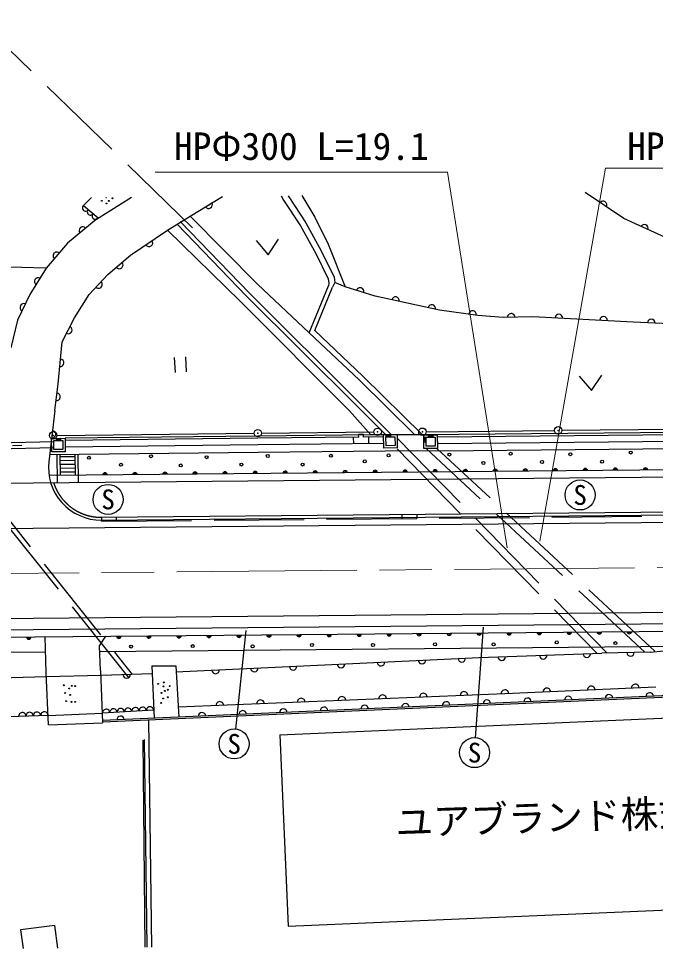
# Model space of a CAD drawing. Units: millimetres, scale not verified. Extents: x 40000 to 680000, y 20000 to 380000.
# Drawn here: x 380465 to 422878, y 265692 to 327668 of the extents above; entities that cross this region are included whole.
import ezdxf
from ezdxf.enums import TextEntityAlignment as Align

# ---------------------------------------------------------------- set-up
doc = ezdxf.new("R2010")
doc.units = ezdxf.units.MM
doc.header["$LTSCALE"] = 1000
doc.header["$PDMODE"] = 32
doc.header["$PDSIZE"] = 500
doc.linetypes.add('CHAIN', pattern=[18.5, 12, -1.5, 3.5, -1.5])
doc.linetypes.add('DASHED', pattern=[7.5, 6, -1.5])
for name, color, linetype, lineweight in [('M-BGD', 7, 'Continuous', 25), ('M-BGD-EXST', 7, 'Continuous', 25), ('M-BMK', 2, 'CHAIN', 13), ('M-BMK-HTXT', 7, 'Continuous', 13), ('M-BMK-ROW', 30, 'Continuous', 25), ('M-STR-HTXT', 7, 'Continuous', 13), ('M-STR-STRC', 7, 'Continuous', 25)]:
    doc.layers.add(name, color=color, linetype=linetype, lineweight=lineweight)
doc.styles.add('ＭＳ ゴシック', font='')
doc.styles.get('ＭＳ ゴシック').set_extended_font_data('MS Gothic')

msp = doc.modelspace()

# ---------------------------------------------------------------- linework, layer by layer
at = {"layer": 'M-BGD', "linetype": 'DASHED'}
for p, q in [((392050, 313729), (377708, 327668)), ((379020, 299399), (382813, 299479)), ((405682, 299708), (419674, 285371)), ((379025, 298999), (382819, 299079)), ((405689, 298984), (418982, 285364)), ((422171, 285439), (407603, 299017)), ((422843, 285496), (408329, 299024)), ((387790, 283768), (377125, 297159)), ((377506, 297163), (388024, 283955)), ((385984, 294161), (437968, 294639))]:
    msp.add_line(p, q, dxfattribs=at)
at = {"layer": 'M-BGD'}
for p, q in [((384789, 315214), (385319, 315736)), ((385646, 314304), (387981, 315760)), ((391891, 314500), (394052, 315816)), ((399337, 315870), (400195, 314439)), ((384789, 315214), (385756, 314396)), ((392911, 315130), (393338, 315390)), ((391891, 314500), (396367, 309976)), ((400195, 314439), (401084, 312642)), ((382306, 311026), (318767, 313061)), ((390372, 313576), (395237, 308814)), ((401084, 312642), (402211, 309797)), ((396367, 309976), (399827, 306733)), ((401122, 310037), (401109, 309864)), ((401519, 310085), (401368, 309758)), ((399827, 306733), (401109, 309864)), ((400187, 306874), (401368, 309758)), ((402515, 301526), (395237, 308814)), ((382875, 301543), (382473, 298135)), ((402515, 301526), (403926, 299922)), ((436399, 300198), (407358, 299914)), ((436401, 300048), (408355, 299774)), ((382960, 299690), (382962, 299540)), ((383262, 299544), (382960, 299690)), ((382962, 299540), (383260, 299694)), ((383260, 299694), (383262, 299544)), ((396401, 299841), (383560, 299697)), ((396402, 299691), (383562, 299547)), ((403926, 299922), (396401, 299841)), ((403116, 299763), (396402, 299691)), ((402786, 299320), (402781, 299760)), ((403444, 299957), (403114, 299953)), ((403116, 299763), (403114, 299953)), ((403446, 299767), (403444, 299957)), ((404781, 299781), (403446, 299767)), ((403786, 299330), (403781, 299770)), ((407358, 299914), (403926, 299922)), ((404929, 299945), (404931, 299795)), ((405231, 299798), (404929, 299945)), ((404931, 299795), (405229, 299948)), ((405229, 299948), (405231, 299798)), ((407455, 299765), (407605, 299767)), ((407608, 299467), (407455, 299765)), ((407458, 299465), (407605, 299767)), ((407458, 299465), (407608, 299467)), ((407753, 299918), (407755, 299768)), ((408055, 299771), (407753, 299918)), ((407755, 299768), (408053, 299921)), ((408053, 299921), (408055, 299771)), ((436407, 299608), (408359, 299334)), ((380061, 299220), (380683, 299232)), ((396413, 298751), (382525, 298595)), ((396407, 299251), (383567, 299107)), ((404785, 299341), (396407, 299251)), ((407004, 298865), (396413, 298751)), ((408504, 298836), (407004, 298865)), ((436411, 299108), (408504, 298836)), ((383054, 296714), (383036, 298601)), ((383249, 297216), (383236, 298603)), ((383238, 298474), (384238, 298484)), ((383240, 298219), (384240, 298229)), ((384249, 297225), (384236, 298614)), ((384454, 296727), (384436, 298617)), ((437940, 297719), (382491, 297209)), ((383242, 297964), (384242, 297974)), ((383245, 297709), (384245, 297719)), ((437947, 297219), (334564, 296268)), ((383247, 297454), (384247, 297464)), ((385981, 294429), (437966, 294907)), ((385981, 294429), (385983, 294241)), ((385983, 294241), (437967, 294719)), ((386983, 294170), (386981, 294438)), ((405980, 294613), (405983, 294345)), ((406980, 294622), (406983, 294354)), ((385984, 294161), (385983, 294241)), ((257721, 285811), (426637, 287365)), ((257726, 285311), (426641, 286865)), ((382303, 284059), (382234, 286456)), ((385859, 285867), (386282, 286494)), ((385912, 284223), (385859, 285867)), ((385871, 285490), (426650, 285865)), ((359140, 285244), (382263, 285457)), ((411140, 285078), (419319, 285376)), ((422529, 285447), (419319, 285376)), ((389345, 284523), (389497, 281028)), ((389345, 284523), (390942, 284516)), ((390942, 284516), (391136, 281101)), ((382292, 283812), (385963, 283908)), ((382464, 280586), (382303, 284059)), ((385912, 284223), (386054, 280726)), ((385963, 283908), (389358, 284015)), ((430629, 282847), (386048, 280876)), ((430638, 282747), (386052, 280776)), ((412845, 282671), (391098, 281780)), ((422903, 283110), (412845, 282671)), ((382424, 281222), (386056, 281376)), ((389458, 281561), (386056, 281376)), ((397869, 279936), (435810, 281574)), ((389121, 280911), (389315, 265771)), ((382464, 280586), (386054, 280726)), ((388749, 279570), (388883, 265767)), ((388838, 279621), (389015, 265768)), ((397869, 279936), (398420, 267166)), ((398420, 267166), (436361, 268804))]:
    msp.add_line(p, q, dxfattribs=at)
for points in [[(397944, 315855), (398118, 315574), (399247, 313847), (400261, 312002), (401088, 310324), (401122, 310037)], [(398412, 315860), (398456, 315789), (399591, 314053), (400616, 312187), (401477, 310439), (401519, 310085)], [(432802, 311763), (429077, 311876), (427608, 311990), (425797, 312354), (424081, 312823), (420776, 314333), (418192, 316069)], [(385756, 314396), (383719, 312696), (382306, 311026), (381222, 309276), (380397, 307574), (379957, 305720)], [(383371, 306112), (384184, 307720), (385168, 309279), (386415, 310604), (387926, 311890), (390372, 313576), (391891, 314500)], [(391035, 313960), (395651, 309174), (402982, 301867), (404919, 299920)], [(391229, 314148), (395843, 309364), (403173, 302057), (405301, 299919)], [(437121, 306642), (430104, 307033), (421395, 307431), (414722, 307799), (412744, 307738), (411055, 307887), (408498, 308243), (404208, 309157), (402211, 309797), (401519, 310085)], [(400187, 306874), (403399, 303836), (407358, 299914)], [(399827, 306733), (403156, 303584), (406859, 299916)], [(382872, 301543), (383089, 303332), (383371, 306112)], [(422529, 285447), (426183, 285790), (431015, 286089), (435083, 286573), (435636, 286685)], [(390947, 284129), (401326, 284617), (411140, 285078)], [(360359, 283146), (365542, 283320), (382292, 283812)], [(382424, 281222), (368226, 280737), (361447, 280524)], [(383068, 265713), (382869, 267229), (380601, 266930), (380764, 265692)]]:
    msp.add_lwpolyline(points, dxfattribs=at)
for points in [[(382661, 299687), (383560, 299697), (383571, 298797), (382671, 298787)], [(382812, 299539), (383412, 299545), (383419, 298945), (382819, 298939)], [(404779, 299943), (405679, 299953), (405689, 299053), (404789, 299044)], [(404931, 299795), (405531, 299801), (405537, 299202), (404937, 299195)], [(407462, 299015), (407453, 299915), (408353, 299924), (408362, 299024)], [(407611, 299167), (407605, 299767), (408205, 299773), (408211, 299173)]]:
    msp.add_lwpolyline(points, close=True, dxfattribs=at)
for centre, radius in [((386006, 315521), 30), ((386465, 315513), 30), ((386718, 315690), 30), ((386310, 315341), 30), ((413239, 298661), 100), ((417214, 298634), 100), ((421242, 298741), 100), ((385146, 298391), 100), ((389287, 298500), 100), ((392980, 298433), 100), ((397061, 298514), 100), ((401263, 298527), 100), ((403524, 298154), 100), ((405104, 298554), 100), ((409158, 298607), 100), ((411428, 298050), 100), ((415328, 298112), 100), ((419332, 298133), 100), ((387281, 297925), 100), ((391264, 297884), 100), ((395309, 297946), 100), ((399375, 297946), 100), ((387957, 285812), 100), ((392065, 285839), 100), ((396052, 285826), 100), ((400000, 285919), 100), ((404068, 285919), 100), ((408203, 285959), 100), ((412097, 285959), 100), ((416312, 286093), 100), ((420219, 286040), 100), ((383473, 283234), 30), ((389757, 283328), 30), ((390134, 283420), 30), ((383572, 282715), 30), ((383842, 283016), 30), ((383889, 282589), 30), ((384000, 283191), 30), ((384239, 283179), 30), ((389980, 282721), 30), ((390124, 283157), 30), ((390211, 282852), 30), ((390397, 282933), 30), ((390527, 283178), 30), ((383625, 282170), 30), ((383985, 282118), 30), ((384222, 282130), 30), ((389968, 282053), 30), ((390095, 282346), 30), ((390400, 282433), 30)]:
    msp.add_circle(centre, radius, dxfattribs=at)
for centre, radius, start, end in [((386288, 315765), 30, 223.91309, 317.14084), ((419400, 315258), 250, 326.09663, 146.09663), ((384927, 315050), 214, 130.11724, 329.43238), ((385250, 314777), 214, 130.11724, 329.43238), ((393125, 315260), 250, 211.31744, 31.31744), ((385572, 314505), 214, 130.11724, 329.43238), ((384738, 313546), 250, 39.85102, 219.85102), ((422140, 313693), 250, 339.03455, 151.86745), ((389149, 312733), 250, 214.58154, 34.58154), ((383012, 311861), 250, 49.75613, 229.75613), ((387171, 311247), 250, 220.39053, 40.39053), ((381764, 310151), 250, 58.23873, 238.23873), ((385791, 309942), 250, 226.73092, 46.73092), ((403210, 309477), 250, 342.22855, 162.22855), ((380810, 308425), 250, 64.14421, 244.14421), ((405567, 308868), 250, 347.96569, 167.96569), ((407989, 308351), 250, 347.96569, 167.96569), ((410702, 307941), 250, 352.08261, 172.08261), ((413271, 307757), 250, 1.75809, 181.75809), ((416449, 307714), 250, 356.84386, 176.84386), ((419424, 307561), 250, 356.84386, 176.84386), ((422604, 307382), 250, 357.38215, 177.38215), ((383777, 306916), 250, 243.18087, 63.18087), ((383230, 304722), 250, 264.20646, 84.20646), ((382993, 302454), 250, 263.08349, 83.08349), ((382693, 299962), 250, 263.08349, 83.08349), ((385951, 297741), 3500, 173.26834, 270.52696), ((396216, 297335), 150, 0.52752, 180.52752), ((398216, 297353), 150, 0.52752, 180.52752), ((400216, 297372), 150, 0.52752, 180.52752), ((402216, 297390), 150, 0.52752, 180.52752), ((404216, 297409), 150, 0.52752, 180.52752), ((406216, 297427), 150, 0.52752, 180.52752), ((406216, 297427), 75, 0.52752, 180.52752), ((408216, 297445), 150, 0.52752, 180.52752), ((408216, 297445), 75, 0.52752, 180.52752), ((410216, 297464), 150, 0.52752, 180.52752), ((410216, 297464), 75, 0.52752, 180.52752), ((412215, 297482), 150, 0.52752, 180.52752), ((412215, 297482), 75, 0.52752, 180.52752), ((414215, 297501), 150, 0.52752, 180.52752), ((414215, 297501), 75, 0.52752, 180.52752), ((416215, 297519), 150, 0.52752, 180.52752), ((416215, 297519), 75, 0.52752, 180.52752), ((418215, 297538), 150, 0.52752, 180.52752), ((418215, 297538), 75, 0.52752, 180.52752), ((420215, 297556), 150, 0.52752, 180.52752), ((420215, 297556), 75, 0.52752, 180.52752), ((422215, 297574), 150, 0.52752, 180.52752), ((422215, 297574), 75, 0.52752, 180.52752), ((386217, 297243), 150, 0.52752, 180.52752), ((386217, 297243), 75, 0.52752, 180.52752), ((388216, 297261), 150, 0.52752, 180.52752), ((388216, 297261), 75, 0.52752, 180.52752), ((390216, 297280), 150, 0.52752, 180.52752), ((390216, 297280), 75, 0.52752, 180.52752), ((392216, 297298), 150, 0.52752, 180.52752), ((392216, 297298), 75, 0.52752, 180.52752), ((394216, 297317), 150, 0.52752, 180.52752), ((394216, 297317), 75, 0.52752, 180.52752), ((396216, 297335), 75, 0.52752, 180.52752), ((398216, 297353), 75, 0.52752, 180.52752), ((400216, 297372), 75, 0.52752, 180.52752), ((402216, 297390), 75, 0.52752, 180.52752), ((404216, 297409), 75, 0.52752, 180.52752), ((381144, 286446), 150, 180.52696, 0.52696), ((381144, 286446), 75, 180.52696, 0.52696), ((387144, 286502), 150, 180.52696, 0.52696), ((387144, 286502), 75, 180.52696, 0.52696), ((389144, 286520), 150, 180.52696, 0.52696), ((389144, 286520), 75, 180.52696, 0.52696), ((391144, 286538), 150, 180.52696, 0.52696), ((391144, 286538), 75, 180.52696, 0.52696), ((393144, 286557), 150, 180.52696, 0.52696), ((393144, 286557), 75, 180.52696, 0.52696), ((395144, 286575), 150, 180.52696, 0.52696), ((395144, 286575), 75, 180.52696, 0.52696), ((397144, 286593), 150, 180.52696, 0.52696), ((397144, 286593), 75, 180.52696, 0.52696), ((399144, 286612), 150, 180.52696, 0.52696), ((399144, 286612), 75, 180.52696, 0.52696), ((401144, 286630), 150, 180.52696, 0.52696), ((401144, 286630), 75, 180.52696, 0.52696), ((403144, 286649), 150, 180.52696, 0.52696), ((403144, 286649), 75, 180.52696, 0.52696), ((405143, 286667), 150, 180.52696, 0.52696), ((405143, 286667), 75, 180.52696, 0.52696), ((407143, 286685), 150, 180.52696, 0.52696), ((407143, 286685), 75, 180.52696, 0.52696), ((409143, 286704), 150, 180.52696, 0.52696), ((409143, 286704), 75, 180.52696, 0.52696), ((411143, 286722), 150, 180.52696, 0.52696), ((411143, 286722), 75, 180.52696, 0.52696), ((413143, 286741), 150, 180.52696, 0.52696), ((413143, 286741), 75, 180.52696, 0.52696), ((415143, 286759), 150, 180.52696, 0.52696), ((415143, 286759), 75, 180.52696, 0.52696), ((417143, 286777), 150, 180.52696, 0.52696), ((417143, 286777), 75, 180.52696, 0.52696), ((419143, 286796), 150, 180.52696, 0.52696), ((419143, 286796), 75, 180.52696, 0.52696), ((421143, 286814), 150, 180.52696, 0.52696), ((421143, 286814), 75, 180.52696, 0.52696), ((412643, 285133), 250, 182.08421, 2.08421), ((415409, 285230), 250, 182.08421, 2.08421), ((418314, 285340), 250, 182.08421, 2.08421), ((421220, 285422), 250, 182.08421, 0.4458), ((398748, 284496), 250, 182.68984, 2.68984), ((401934, 284646), 250, 182.69163, 2.69163), ((404597, 284771), 250, 182.69163, 2.69163), ((407327, 284914), 250, 182.69163, 2.69163), ((409985, 285027), 250, 183.29906, 2.08421), ((387661, 283961), 250, 181.79304, 1.79304), ((393590, 284254), 250, 182.68984, 2.68984), ((396169, 284375), 250, 182.68984, 2.68984), ((421537, 283050), 250, 2.49725, 182.49725), ((407422, 282449), 250, 2.34692, 182.34692), ((410134, 282560), 250, 2.34692, 182.34692), ((412853, 282672), 250, 2.49725, 182.49725), ((415648, 282793), 250, 2.49725, 182.49725), ((418606, 282922), 250, 2.49725, 182.49725), ((419786, 282368), 250, 2.53229, 182.53229), ((422497, 282488), 250, 2.53229, 182.53229), ((393866, 281893), 250, 2.34692, 182.34692), ((396577, 282004), 250, 2.34692, 182.34692), ((399288, 282116), 250, 2.34692, 182.34692), ((402000, 282227), 250, 2.34692, 182.34692), ((404711, 282338), 250, 2.34692, 182.34692), ((406231, 281768), 250, 2.53229, 182.53229), ((408942, 281888), 250, 2.53229, 182.53229), ((411653, 282008), 250, 2.53229, 182.53229), ((414364, 282128), 250, 2.53229, 182.53229), ((417075, 282248), 250, 2.53229, 182.53229), ((380710, 281169), 245, 0.78671, 183.13054), ((381200, 281185), 245, 0.78671, 183.13054), ((381689, 281202), 245, 0.78671, 183.13054), ((382179, 281219), 245, 0.78671, 183.13054), ((386299, 281396), 243, 1.56483, 184.65377), ((386785, 281423), 243, 1.56483, 184.65377), ((387271, 281449), 243, 1.56483, 184.65377), ((387757, 281475), 243, 1.56483, 184.65377), ((388243, 281502), 243, 1.56483, 184.65377), ((388729, 281528), 243, 1.56483, 184.65377), ((389215, 281555), 243, 1.56483, 184.65377), ((392677, 281169), 250, 2.53229, 182.53229), ((395388, 281289), 250, 2.53229, 182.53229), ((398099, 281409), 250, 2.53229, 182.53229), ((400810, 281528), 250, 2.53229, 182.53229), ((403520, 281648), 250, 2.53229, 182.53229), ((387255, 280929), 250, 2.53229, 182.53229)]:
    msp.add_arc(centre, radius, start, end, dxfattribs=at)
at = {"layer": 'M-BGD', "linetype": 'DASHED'}
msp.add_arc((385951, 297741), 3312, 198.11045, 270.52696, dxfattribs=at)
at = {"layer": 'M-BGD-EXST'}
for p, q in [((390831, 305076), (390884, 304078)), ((391580, 305116), (391633, 304117)), ((410905, 279737), (411436, 287096)), ((394928, 280316), (395629, 286879))]:
    msp.add_line(p, q, dxfattribs=at)
for points in [[(396280, 312876), (397081, 311917), (397778, 312956)], [(417812, 303827), (418613, 302868), (419310, 303907)]]:
    msp.add_lwpolyline(points, dxfattribs=at)
for centre in [(417864, 295915), (386423, 295622), (394822, 279322), (410833, 278740)]:
    msp.add_circle(centre, 1000, dxfattribs=at)
at = {"layer": 'M-BMK'}
msp.add_line((372494, 290617), (438000, 291219), dxfattribs=at)
at = {"layer": 'M-BMK-ROW'}
for p, q in [((383016, 299888), (396151, 300035)), ((383016, 299888), (396151, 300035)), ((396651, 300040), (404126, 300121)), ((396651, 300040), (404126, 300121)), ((407612, 300132), (416151, 300219)), ((407612, 300132), (416151, 300219)), ((416651, 300224), (436149, 300423)), ((416651, 300224), (436149, 300423))]:
    msp.add_line(p, q, dxfattribs=at)
for centre in [(382765, 299886), (382765, 299886), (396401, 300037), (396401, 300037), (404377, 300123), (404377, 300123), (407362, 300129), (407362, 300129), (416401, 300222), (416401, 300222)]:
    msp.add_circle(centre, 250, dxfattribs=at)
for p in [(382765, 299886), (382765, 299886), (396401, 300037), (396401, 300037), (404377, 300123), (404377, 300123), (407362, 300129), (407362, 300129), (416401, 300222), (416401, 300222)]:
    msp.add_point(p, dxfattribs=at)
at = {"layer": 'M-STR-HTXT'}
for p, q in [((409027, 317430), (389567, 317430)), ((412995, 292399), (409027, 317430)), ((415185, 292844), (419566, 317689)), ((419566, 317689), (439410, 317689))]:
    msp.add_line(p, q, dxfattribs=at)
at = {"layer": 'M-STR-STRC'}
for p, q in [((258035, 292564), (437972, 294219)), ((257714, 286561), (438027, 288220))]:
    msp.add_line(p, q, dxfattribs=at)

# ---------------------------------------------------------------- texts
at = {"layer": 'M-BGD-EXST', "style": 'ＭＳ ゴシック'}
for p in [(386423, 295622), (417864, 295915), (394822, 279322), (410833, 278740)]:
    msp.add_text('S', height=1320, dxfattribs=at).set_placement(p, align=Align.MIDDLE_CENTER)
at = {"layer": 'M-BMK-HTXT', "style": 'ＭＳ ゴシック'}
msp.add_text('ユアブランド株式会社', height=1833, rotation=2.026, dxfattribs=at).set_placement((418111, 273045), align=Align.BOTTOM_CENTER)
at = {"layer": 'M-STR-HTXT', "style": 'ＭＳ ゴシック'}
msp.add_text('HPΦ300 L=19.1', height=1833, dxfattribs=at).set_placement((407778, 317697), align=Align.BOTTOM_RIGHT)
msp.add_text('HPΦ300 L=20.1', height=1833, dxfattribs=at).set_placement((421006, 317697), align=Align.BOTTOM_LEFT)

doc.saveas('drawing.dxf')
